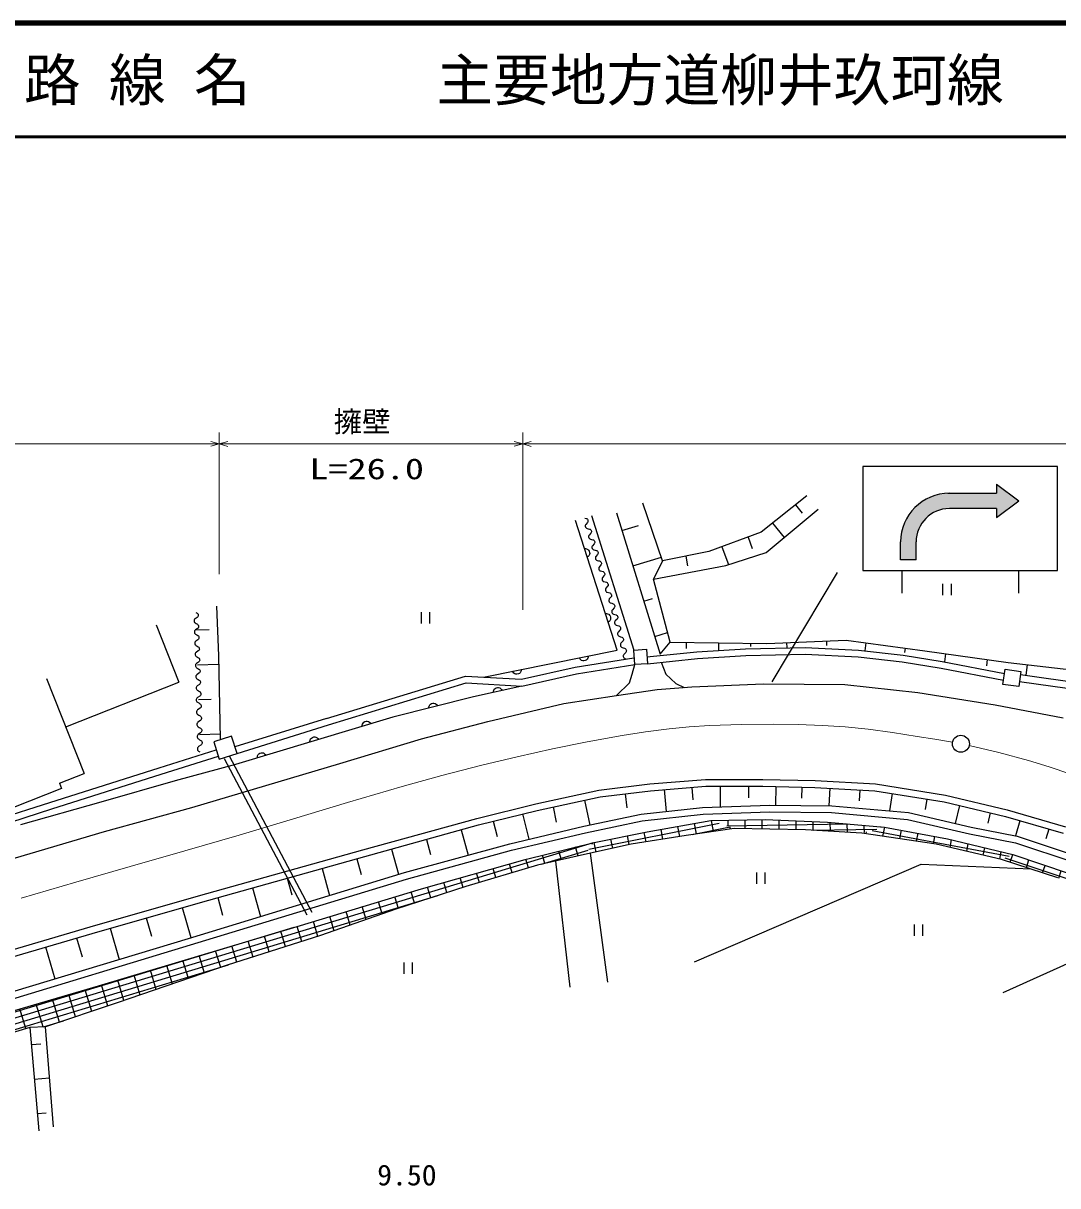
# Model space of a CAD drawing. Units: millimetres, scale not verified. Extents: x 40000 to 680000, y 20000 to 380000.
# Drawn here: x 180325 to 271496, y 277581 to 380000 of the extents above; entities that cross this region are included whole.
import ezdxf
from ezdxf.enums import TextEntityAlignment as Align

# ---------------------------------------------------------------- set-up
doc = ezdxf.new("R2010")
doc.units = ezdxf.units.MM
doc.header["$LTSCALE"] = 1000
doc.linetypes.add('CHAIN', pattern=[18.5, 12, -1.5, 3.5, -1.5])
for name, color, linetype, lineweight in [('M-BGD', 7, 'Continuous', 25), ('M-BMK', 2, 'CHAIN', 13), ('M-BMK-SRVR', 3, 'Continuous', 25), ('M-STR-HTXT', 7, 'Continuous', 13), ('M-STR-STRC', 7, 'Continuous', 25), ('M-TTL', 2, 'Continuous', 140), ('M-TTL-LINE', 7, 'Continuous', 50)]:
    doc.layers.add(name, color=color, linetype=linetype, lineweight=lineweight)
doc.layers.add('M-TTL-TXT', color=7, linetype='Continuous')
doc.styles.add('ＭＳ ゴシック', font='')
doc.styles.get('ＭＳ ゴシック').set_extended_font_data('MS Gothic')

msp = doc.modelspace()

# ---------------------------------------------------------------- hatches: boundary and pattern name
at = {"layer": 'M-BGD'}
h = msp.add_hatch(dxfattribs=at)
h.set_pattern_fill('USER', color=256, style=0, pattern_type=2)
h.set_pattern_definition([(11.219, (230641, 307834), (-97.279, 490.446), []), (101.22, (230641, 307834), (-2942.7, -583.7), []), (101.22, (232209, 307636), (-2942.7, -583.7), [])])
h.paths.add_polyline_path([(230641, 307834), (235305, 308759), (240936, 309762), (242986, 309068), (238745, 308451), (233888, 307680), (229802, 306755)])
h = msp.add_hatch(dxfattribs=at)
h.set_pattern_fill('USER', color=256, style=0, pattern_type=2)
h.set_pattern_definition([(0.924, (240936, 309762), (-8.063, 499.935), []), (90.924, (240936, 309762), (-2999.6, -48.4), []), (90.924, (242444, 309286), (-2999.6, -48.4), [])])
h.paths.add_polyline_path([(240936, 309762), (245716, 309839), (251190, 309607), (256242, 309183), (254242, 308644), (249269, 308952), (242986, 309068)])
h = msp.add_hatch(dxfattribs=at)
h.set_pattern_fill('USER', color=256, style=0, pattern_type=2)
h.set_pattern_definition([(349.3804, (256242, 309183), (92.144, 491.436), []), (79.38, (256242, 309183), (-2948.6, 552.9), []), (79.38, (257624, 308416), (-2948.6, 552.9), [])])
h.paths.add_polyline_path([(256242, 309183), (261793, 308143), (267537, 306755), (266539, 306331), (260795, 307680), (254242, 308644)])
h = msp.add_hatch(dxfattribs=at)
h.set_pattern_fill('USER', color=256, style=0, pattern_type=2)
h.set_pattern_definition([(16.8437, (204462, 300433), (-144.881, 478.5494), []), (106.844, (204462, 300433), (-2871.3, -869.29), []), (106.844, (206042, 300389), (-2871.3, -869.29), [])])
h.paths.add_polyline_path([(167570, 289517), (186952, 295195), (204462, 300433), (215412, 303748), (224550, 306331), (230641, 307834), (229802, 306755), (225639, 305830), (219317, 303941), (213149, 301936), (206519, 299623), (198308, 297002), (188593, 293687), (182296, 291585), (180911, 291537), (170229, 288283), (169728, 288958), (166061, 287878), (167733, 289061)])
h = msp.add_hatch(dxfattribs=at)
h.set_pattern_fill('USER', color=256, style=0, pattern_type=2)
h.set_pattern_definition([(341.5734, (267537, 306755), (158.045, 474.365), []), (71.573, (267537, 306755), (-2846.2, 948.3), []), (71.573, (268802, 305806), (-2846.2, 948.3), [])])
h.paths.add_polyline_path([(267537, 306755), (272512, 305097), (277484, 303093), (276215, 303054), (271512, 304712), (266539, 306331)])
at = {"layer": 'M-STR-STRC'}
msp.add_hatch(color=256, dxfattribs=at).paths.add_polyline_path([(259010, 332713), (259010, 334305), (259065, 334872), (259380, 335731), (259718, 336216), (260463, 336836), (261062, 337102), (261455, 337196), (261942, 337237), (266102, 337237), (266102, 336447), (268060, 337916), (266102, 339385), (266102, 338595), (261942, 338595), (260820, 338445), (259987, 338124), (259039, 337464), (258680, 337091), (258115, 336245), (257777, 335332), (257699, 334940), (257652, 334305), (257652, 332713)])

# ---------------------------------------------------------------- linework, layer by layer
at = {"layer": 'M-BGD'}
for p, q in [((249390, 338374), (245361, 335158)), ((236675, 332645), (234938, 337709)), ((245805, 333384), (250388, 337191)), ((248383, 337570), (248971, 336832)), ((232673, 324757), (228982, 336197)), ((230406, 336646), (234133, 324772)), ((232609, 336858), (236453, 324402)), ((246368, 335962), (247381, 334693)), ((233090, 335301), (234540, 335749)), ((245361, 335158), (240741, 333458)), ((244206, 334733), (244574, 333733)), ((234051, 332187), (236566, 332963)), ((240741, 333458), (236675, 332645)), ((238708, 333051), (238880, 332190)), ((241896, 333883), (242475, 332309)), ((242256, 332238), (245805, 333384)), ((236675, 332645), (235862, 331018)), ((235862, 331018), (242256, 332238)), ((237340, 325474), (235862, 331018)), ((261353, 330611), (261353, 329611)), ((262120, 329611), (262120, 330611)), ((235012, 329073), (235770, 329307)), ((197561, 324276), (197390, 328643)), ((215388, 328110), (215388, 327110)), ((216156, 327110), (216156, 328110)), ((192039, 326997), (194036, 321946)), ((195592, 326551), (196705, 326582)), ((235973, 325959), (237117, 326312)), ((220887, 322392), (232673, 324757)), ((234133, 324772), (235248, 324848)), ((234220, 323494), (234133, 324772)), ((235248, 324848), (235335, 323570)), ((236453, 324402), (237340, 325474)), ((237340, 325474), (245847, 325359)), ((238758, 325455), (238751, 324920)), ((239693, 324631), (243969, 324891)), ((241594, 325417), (241585, 324746)), ((243969, 324891), (249250, 325002)), ((244429, 325378), (244426, 325092)), ((245847, 325359), (252861, 325639)), ((247601, 325429), (247619, 324968)), ((249250, 325002), (253948, 324779)), ((251108, 325569), (251123, 325175)), ((252861, 325639), (259778, 324717)), ((253948, 324779), (257864, 324331)), ((254590, 325408), (254498, 324716)), ((258049, 324947), (257998, 324568)), ((259778, 324717), (267127, 323683)), ((197714, 316970), (197561, 324276)), ((228979, 323274), (234127, 324087)), ((235273, 324167), (239693, 324631)), ((235335, 323570), (239743, 324033)), ((236549, 323698), (236953, 322647)), ((239743, 324033), (243993, 324291)), ((243993, 324291), (249242, 324402)), ((249242, 324402), (253899, 324180)), ((253899, 324180), (257782, 323737)), ((257782, 323737), (261220, 323182)), ((257864, 324331), (261324, 323773)), ((261324, 323773), (266800, 322723)), ((261616, 324458), (261514, 323737)), ((265290, 323941), (265214, 323399)), ((267127, 323683), (273768, 322911)), ((195677, 323479), (197532, 323530)), ((224223, 322208), (228979, 323274)), ((224273, 321605), (229091, 322684)), ((229091, 322684), (234220, 323494)), ((233744, 321877), (234001, 322647)), ((234001, 322647), (234220, 323494)), ((235335, 323570), (234220, 323494)), ((236953, 322647), (237852, 321845)), ((261220, 323182), (266717, 322128)), ((266665, 321755), (266853, 323097)), ((266853, 323097), (268250, 322901)), ((268250, 322901), (268062, 321559)), ((268787, 323490), (268678, 322549)), ((182386, 322277), (185697, 313904)), ((184074, 318007), (194036, 321946)), ((207045, 318759), (219296, 322480)), ((207222, 318185), (219369, 321875)), ((219296, 322480), (224223, 322208)), ((219369, 321875), (224273, 321605)), ((224273, 321605), (219999, 320660)), ((232618, 320781), (233744, 321877)), ((237852, 321845), (238563, 321488)), ((239246, 321545), (245555, 321800)), ((245555, 321800), (252735, 321736)), ((252735, 321736), (259172, 321035)), ((268062, 321559), (266665, 321755)), ((268127, 322021), (283651, 319819)), ((268210, 322616), (283845, 320397)), ((219999, 320660), (212891, 318860)), ((227966, 320080), (232618, 320781)), ((232618, 320781), (236187, 321290)), ((236187, 321290), (239246, 321545)), ((259172, 321035), (265991, 319952)), ((195763, 320407), (196875, 320438)), ((221274, 318486), (227966, 320080)), ((265991, 319952), (271982, 318805)), ((207045, 318759), (198985, 316237)), ((212891, 318860), (199026, 314697)), ((199169, 315666), (207222, 318185)), ((215411, 316957), (221274, 318486)), ((195849, 317335), (197702, 317386)), ((198679, 317185), (197115, 316681)), ((197115, 316681), (197604, 315162)), ((199169, 315666), (198679, 317185)), ((208231, 314790), (215411, 316957)), ((192304, 314404), (197338, 315987)), ((197604, 315162), (199169, 315666)), ((198479, 315467), (205752, 301693)), ((192484, 313832), (197522, 315415)), ((199026, 314697), (193702, 313245)), ((195188, 310902), (208231, 314790)), ((198037, 315234), (205310, 301459)), ((182676, 311356), (192304, 314404)), ((182858, 310784), (192484, 313832)), ((183520, 313043), (185697, 313904)), ((183703, 312582), (176723, 309823)), ((183520, 313043), (183703, 312582)), ((193702, 313245), (187155, 311369)), ((225495, 311241), (231062, 312434)), ((231062, 312434), (235535, 312980)), ((231161, 311841), (235596, 312383)), ((235535, 312980), (240456, 313378)), ((235596, 312383), (240480, 312778)), ((236817, 312482), (236972, 310562)), ((239259, 312679), (239348, 311571)), ((240456, 313378), (245500, 313378)), ((240480, 312778), (245494, 312778)), ((241734, 312778), (241734, 310971)), ((244241, 312778), (244241, 311745)), ((245494, 312778), (250100, 312679)), ((245500, 313378), (250123, 313279)), ((246645, 312753), (246610, 311113)), ((248948, 312704), (248927, 311733)), ((250100, 312679), (255377, 312383)), ((250123, 313279), (255441, 312980)), ((251419, 312605), (251332, 311056)), ((254058, 312457), (254003, 311488)), ((255377, 312383), (261488, 311397)), ((255441, 312980), (261605, 311986)), ((170212, 307352), (182676, 311356)), ((187155, 311369), (180080, 309375)), ((225630, 310656), (231161, 311841)), ((229778, 311545), (230247, 309358)), ((233378, 312112), (233528, 310889)), ((256904, 312137), (256657, 310602)), ((259960, 311644), (259814, 310739)), ((261488, 311397), (266894, 310114)), ((261605, 311986), (267047, 310694)), ((170395, 306781), (182858, 310784)), ((187477, 308799), (195188, 310902)), ((220301, 309948), (225495, 311241)), ((220453, 309368), (225630, 310656)), ((224336, 310334), (224888, 308113)), ((227013, 310952), (227299, 309615)), ((234784, 310318), (240189, 310919)), ((240189, 310919), (246128, 311119)), ((240232, 310320), (246134, 310519)), ((246128, 311119), (251599, 311052)), ((246134, 310519), (251569, 310453)), ((251569, 310453), (258244, 309858)), ((251599, 311052), (258339, 310452)), ((258339, 310452), (263852, 309184)), ((262839, 311076), (262466, 309503)), ((265542, 310434), (265327, 309527)), ((267047, 310694), (272167, 309203)), ((210260, 307165), (220301, 309948)), ((210421, 306587), (220453, 309368)), ((221748, 309690), (222079, 308358)), ((229738, 309251), (234784, 310318)), ((229869, 308665), (234880, 309725)), ((234880, 309725), (240232, 310320)), ((235305, 308759), (240936, 309762)), ((240936, 309762), (245716, 309839)), ((245716, 309839), (251190, 309607)), ((251190, 309607), (256242, 309183)), ((258244, 309858), (263727, 308597)), ((266894, 310114), (271967, 308636)), ((268162, 309744), (267774, 308412)), ((176324, 305486), (187477, 308799)), ((218921, 308941), (219540, 306716)), ((223199, 307716), (229738, 309251)), ((223347, 307135), (229869, 308665)), ((230641, 307834), (235305, 308759)), ((238745, 308451), (233888, 307680)), ((242986, 309068), (238745, 308451)), ((249269, 308952), (242986, 309068)), ((254242, 308644), (249269, 308952)), ((260795, 307680), (254242, 308644)), ((256242, 309183), (261793, 308143)), ((263727, 308597), (267769, 307802)), ((263852, 309184), (267922, 308383)), ((267922, 308383), (273127, 306649)), ((270699, 309005), (270452, 308159)), ((213924, 305181), (223199, 307716)), ((215856, 308088), (216226, 306762)), ((224550, 306331), (230641, 307834)), ((233888, 307680), (229802, 306755)), ((266539, 306331), (260795, 307680)), ((261793, 308143), (267537, 306755)), ((267769, 307802), (272923, 306084)), ((195772, 303120), (210260, 307165)), ((195935, 302543), (210421, 306587)), ((209727, 306382), (210109, 305009)), ((212791, 307235), (213407, 305023)), ((214091, 304604), (223347, 307135)), ((215412, 303748), (224550, 306331)), ((229802, 306755), (225639, 305830)), ((230300, 306868), (231818, 295508)), ((271512, 304712), (266539, 306331)), ((267537, 306755), (272512, 305097)), ((206662, 305529), (207320, 303165)), ((225639, 305830), (219317, 303941)), ((228512, 295083), (227251, 306188)), ((239469, 297303), (259447, 305899)), ((259447, 305899), (269127, 305488)), ((194899, 299375), (213924, 305181)), ((195075, 298801), (214091, 304604)), ((203597, 304676), (204004, 303212)), ((244955, 305180), (244955, 304180)), ((245722, 304180), (245722, 305180)), ((200532, 303822), (201232, 301308)), ((204462, 300433), (215412, 303748)), ((219317, 303941), (213149, 301936)), ((186228, 300386), (195772, 303120)), ((186396, 299810), (195935, 302543)), ((197467, 302969), (197900, 301415)), ((191165, 301176), (191629, 299558)), ((194345, 302087), (195104, 299438)), ((213149, 301936), (206519, 299623)), ((175070, 297106), (186228, 300386)), ((186952, 295195), (204462, 300433)), ((187985, 300266), (188772, 297520)), ((258851, 300595), (258851, 299595)), ((259619, 299595), (259619, 300595)), ((266695, 294611), (280634, 300916)), ((167057, 290945), (194899, 299375)), ((175237, 296530), (186396, 299810)), ((185030, 299414), (185515, 297744)), ((206519, 299623), (198308, 297002)), ((167231, 290371), (195075, 298801)), ((182299, 298621), (183115, 295807)), ((213859, 297259), (213859, 296259)), ((214627, 296259), (214627, 297259)), ((198308, 297002), (188593, 293687)), ((167570, 289517), (186952, 295195)), ((188593, 293687), (182296, 291585)), ((180911, 291537), (170229, 288283)), ((182296, 291585), (180911, 291537)), ((180911, 291537), (181689, 282417)), ((182986, 282775), (182296, 291585)), ((181041, 290017), (181862, 290087)), ((181300, 286977), (182648, 287092)), ((181559, 283937), (182355, 284005))]:
    msp.add_line(p, q, dxfattribs=at)
for points in [[(229826, 336408), (229938, 336379), (229992, 336355), (230041, 336316), (230076, 336260), (230095, 336202), (230095, 336142), (230081, 336081), (230049, 336027), (229899, 335850), (229872, 335796), (229854, 335746), (229855, 335679), (229875, 335613), (229910, 335560), (229960, 335524), (230010, 335498), (230122, 335469)], [(230122, 335469), (230235, 335440), (230289, 335416), (230337, 335377), (230373, 335321), (230391, 335262), (230392, 335203), (230378, 335142), (230346, 335088), (230195, 334911), (230169, 334856), (230151, 334807), (230151, 334740), (230172, 334674), (230207, 334621), (230257, 334585), (230306, 334559), (230419, 334530)], [(230419, 334530), (230531, 334501), (230585, 334477), (230634, 334438), (230669, 334382), (230688, 334323), (230689, 334264), (230674, 334203), (230642, 334149), (230492, 333972), (230465, 333917), (230447, 333868), (230448, 333801), (230468, 333735), (230503, 333682), (230553, 333646), (230603, 333620), (230715, 333591)], [(229782, 333718), (229879, 333716), (229968, 333694), (230075, 333649), (230148, 333580), (230204, 333499), (230242, 333381), (230244, 333283), (230225, 333184), (230165, 333083), (230106, 333013), (230027, 332957)], [(230715, 333591), (230828, 333562), (230882, 333538), (230930, 333499), (230966, 333443), (230985, 333384), (230985, 333325), (230971, 333264), (230939, 333210), (230788, 333033), (230762, 332978), (230744, 332929), (230744, 332862), (230765, 332796), (230800, 332742), (230850, 332707), (230899, 332681), (231012, 332652)], [(231012, 332652), (231124, 332623), (231178, 332599), (231227, 332560), (231263, 332504), (231281, 332445), (231282, 332386), (231268, 332325), (231236, 332271), (231085, 332094), (231058, 332039), (231040, 331990), (231041, 331923), (231062, 331857), (231097, 331803), (231147, 331767), (231196, 331742), (231308, 331713)], [(231308, 331713), (231421, 331684), (231475, 331659), (231523, 331621), (231559, 331565), (231578, 331506), (231578, 331447), (231564, 331386), (231532, 331332), (231381, 331155), (231355, 331100), (231337, 331050), (231337, 330983), (231358, 330918), (231393, 330864), (231443, 330828), (231493, 330803), (231605, 330774)], [(231605, 330774), (231717, 330745), (231772, 330720), (231820, 330681), (231856, 330626), (231874, 330567), (231875, 330508), (231861, 330446), (231829, 330392), (231678, 330216), (231651, 330161), (231633, 330111), (231634, 330044), (231655, 329979), (231690, 329925), (231740, 329889), (231789, 329864), (231902, 329834)], [(231902, 329834), (232014, 329805), (232068, 329781), (232117, 329742), (232152, 329686), (232171, 329628), (232171, 329569), (232157, 329507), (232125, 329453), (231974, 329277), (231948, 329222), (231930, 329172), (231930, 329105), (231951, 329039), (231986, 328986), (232036, 328950), (232086, 328924), (232198, 328895)], [(232198, 328895), (232312, 328859), (232366, 328832), (232414, 328789), (232447, 328730), (232463, 328668), (232461, 328608), (232443, 328545), (232407, 328492), (232242, 328318), (232212, 328264), (232191, 328214), (232188, 328145), (232206, 328076), (232239, 328019), (232288, 327980), (232337, 327951), (232451, 327915)], [(195549, 328087), (195649, 328028), (195695, 327990), (195731, 327940), (195750, 327876), (195752, 327815), (195737, 327757), (195706, 327702), (195661, 327659), (195468, 327530), (195427, 327484), (195396, 327441), (195379, 327377), (195381, 327308), (195400, 327247), (195439, 327199), (195479, 327161), (195579, 327102)], [(231627, 327998), (231725, 327995), (231814, 327974), (231921, 327928), (231993, 327859), (232049, 327778), (232087, 327660), (232089, 327562), (232070, 327464), (232011, 327363), (231951, 327293), (231873, 327236)], [(232451, 327915), (232565, 327879), (232619, 327851), (232667, 327808), (232701, 327749), (232716, 327688), (232714, 327627), (232696, 327565), (232660, 327511), (232495, 327338), (232465, 327283), (232444, 327233), (232441, 327164), (232459, 327096), (232492, 327039), (232541, 326999), (232590, 326970), (232704, 326934)], [(195579, 327102), (195680, 327044), (195725, 327006), (195761, 326955), (195781, 326891), (195783, 326830), (195767, 326773), (195737, 326718), (195691, 326674), (195498, 326545), (195458, 326499), (195427, 326457), (195409, 326392), (195411, 326323), (195431, 326262), (195469, 326214), (195510, 326176), (195610, 326117)], [(232704, 326934), (232818, 326898), (232872, 326870), (232920, 326828), (232954, 326768), (232969, 326707), (232967, 326646), (232949, 326584), (232913, 326530), (232749, 326357), (232718, 326302), (232697, 326252), (232694, 326184), (232712, 326115), (232745, 326058), (232794, 326019), (232843, 325989), (232957, 325953)], [(195610, 326117), (195710, 326059), (195756, 326021), (195792, 325970), (195811, 325907), (195813, 325845), (195798, 325788), (195767, 325733), (195722, 325690), (195529, 325560), (195488, 325515), (195458, 325472), (195440, 325407), (195442, 325338), (195461, 325277), (195500, 325229), (195540, 325191), (195641, 325133)], [(232957, 325953), (233071, 325917), (233125, 325890), (233173, 325847), (233207, 325788), (233222, 325726), (233220, 325666), (233202, 325603), (233166, 325550), (233002, 325377), (232971, 325322), (232950, 325272), (232947, 325203), (232965, 325134), (232998, 325077), (233047, 325038), (233096, 325009), (233210, 324973)], [(195641, 325133), (195741, 325074), (195787, 325036), (195823, 324985), (195842, 324922), (195844, 324860), (195828, 324803), (195798, 324748), (195752, 324705), (195559, 324576), (195519, 324530), (195488, 324487), (195470, 324422), (195473, 324354), (195492, 324293), (195530, 324244), (195571, 324206), (195671, 324148)], [(233210, 324973), (233324, 324937), (233378, 324909), (233426, 324866), (233460, 324807), (233476, 324746), (233473, 324685), (233455, 324623), (233419, 324569), (233255, 324396), (233224, 324341), (233203, 324291), (233200, 324222), (233218, 324154), (233251, 324097), (233300, 324057), (233350, 324028), (233463, 323992)], [(195671, 324148), (195772, 324089), (195817, 324051), (195853, 324001), (195872, 323937), (195874, 323876), (195859, 323818), (195829, 323763), (195783, 323720), (195590, 323591), (195549, 323545), (195519, 323502), (195501, 323438), (195503, 323369), (195522, 323308), (195561, 323260), (195601, 323222), (195702, 323163)], [(230118, 324244), (230105, 324148), (230073, 324062), (230016, 323961), (229939, 323896), (229853, 323850), (229731, 323826), (229633, 323835), (229538, 323865), (229444, 323936), (229381, 324003), (229334, 324087)], [(195702, 323163), (195802, 323105), (195848, 323067), (195884, 323016), (195903, 322952), (195905, 322891), (195889, 322834), (195859, 322779), (195814, 322735), (195621, 322606), (195580, 322560), (195549, 322518), (195532, 322453), (195534, 322384), (195553, 322323), (195591, 322275), (195632, 322237), (195732, 322178)], [(224225, 323062), (224212, 322965), (224180, 322879), (224123, 322778), (224046, 322714), (223960, 322668), (223838, 322644), (223740, 322653), (223645, 322682), (223551, 322753), (223488, 322820), (223441, 322905)], [(195732, 322178), (195833, 322120), (195878, 322082), (195914, 322031), (195934, 321968), (195935, 321906), (195920, 321849), (195890, 321794), (195844, 321751), (195651, 321621), (195611, 321576), (195580, 321533), (195562, 321468), (195564, 321399), (195583, 321338), (195622, 321290), (195663, 321252), (195763, 321194)], [(195763, 321194), (195872, 321129), (195922, 321087), (195961, 321031), (195982, 320961), (195983, 320894), (195966, 320831), (195932, 320771), (195882, 320724), (195669, 320584), (195625, 320534), (195591, 320488), (195571, 320417), (195573, 320342), (195593, 320275), (195635, 320222), (195679, 320179), (195789, 320115)], [(221746, 321046), (221757, 321143), (221787, 321229), (221842, 321332), (221918, 321397), (222004, 321445), (222125, 321472), (222223, 321465), (222319, 321437), (222414, 321368), (222478, 321302), (222527, 321219)], [(195789, 320115), (195898, 320050), (195948, 320008), (195987, 319952), (196007, 319882), (196009, 319815), (195992, 319752), (195958, 319692), (195908, 319645), (195695, 319505), (195650, 319455), (195617, 319409), (195597, 319338), (195598, 319263), (195619, 319196), (195661, 319143), (195705, 319101), (195814, 319036)], [(216057, 319662), (216066, 319759), (216093, 319846), (216145, 319950), (216219, 320018), (216303, 320069), (216423, 320099), (216521, 320095), (216618, 320070), (216715, 320004), (216781, 319940), (216833, 319858)], [(195814, 319036), (195924, 318971), (195973, 318929), (196013, 318873), (196033, 318803), (196035, 318736), (196017, 318673), (195984, 318613), (195933, 318566), (195721, 318426), (195676, 318377), (195642, 318330), (195622, 318259), (195624, 318184), (195645, 318117), (195686, 318064), (195731, 318022), (195840, 317957)], [(195840, 317957), (195950, 317892), (195999, 317850), (196038, 317794), (196059, 317724), (196060, 317657), (196043, 317594), (196009, 317534), (195959, 317487), (195747, 317347), (195702, 317298), (195668, 317251), (195648, 317180), (195650, 317105), (195670, 317038), (195712, 316985), (195756, 316943), (195866, 316878)], [(210197, 318051), (210201, 318149), (210225, 318237), (210272, 318343), (210342, 318415), (210424, 318469), (210543, 318504), (210641, 318504), (210739, 318484), (210839, 318422), (210908, 318361), (210963, 318282)], [(195866, 316878), (195975, 316813), (196025, 316771), (196064, 316715), (196084, 316645), (196086, 316578), (196069, 316516), (196035, 316455), (195985, 316408), (195772, 316268), (195728, 316219), (195694, 316172), (195674, 316101), (195676, 316026), (195696, 315959), (195738, 315906), (195782, 315864), (195891, 315799)], [(205575, 316664), (205579, 316761), (205603, 316850), (205650, 316956), (205721, 317027), (205803, 317081), (205922, 317117), (206020, 317117), (206118, 317096), (206218, 317034), (206286, 316973), (206341, 316894)], [(200953, 315276), (200958, 315374), (200981, 315462), (201029, 315568), (201099, 315639), (201181, 315693), (201300, 315729), (201398, 315729), (201496, 315709), (201596, 315647), (201664, 315586), (201720, 315506)]]:
    msp.add_lwpolyline(points, dxfattribs=at)
at = {"layer": 'M-BMK'}
for points in [[(180152, 302930), (184952, 304326), (189748, 305705), (194553, 307085), (199343, 308480), (204133, 309909), (208909, 311346), (213705, 312750), (217214, 313715), (220748, 314625), (223859, 315376), (226980, 316069), (230036, 316691), (233114, 317256), (235167, 317582), (237237, 317849), (239017, 318015), (240801, 318120), (243637, 318214), (246484, 318248), (248622, 318224), (250759, 318140), (252773, 318003), (254782, 317807), (256941, 317521), (259101, 317174), (260657, 316913), (262221, 316656)], [(263696, 316381), (266315, 315740), (268929, 315038), (270744, 314482), (272552, 313866)]]:
    msp.add_lwpolyline(points, dxfattribs=at)
at = {"layer": 'M-BMK-SRVR'}
msp.add_circle((262960, 316525), 746, dxfattribs=at)
at = {"layer": 'M-STR-HTXT'}
for p, q in [((197599, 343940), (197599, 331457)), ((224340, 343940), (224340, 328325)), ((83775, 342940), (197599, 342940)), ((197599, 342940), (224340, 342940)), ((224340, 342940), (335323, 342940))]:
    msp.add_line(p, q, dxfattribs=at)
for points in [[(196849, 343156), (197599, 342940), (196849, 342726)], [(198349, 342724), (197599, 342940), (198349, 343154)], [(223590, 343156), (224340, 342940), (223590, 342726)], [(225090, 342724), (224340, 342940), (225090, 343154)]]:
    msp.add_lwpolyline(points, dxfattribs=at)
at = {"layer": 'M-STR-STRC'}
for p, q in [((271481, 340951), (254321, 340951)), ((254321, 340951), (254321, 331799)), ((271481, 331799), (271481, 340951)), ((266102, 339385), (268060, 337916)), ((266102, 339385), (266102, 338595)), ((261816, 338595), (266102, 338595)), ((266102, 337237), (261942, 337237)), ((266102, 336447), (268060, 337916)), ((266102, 337237), (266102, 336447)), ((257652, 332713), (257652, 334305)), ((259010, 332713), (259010, 334305)), ((259010, 332713), (257652, 332713)), ((246324, 321989), (252099, 331615)), ((254321, 331799), (271481, 331799)), ((257753, 331799), (257753, 329780)), ((268049, 331799), (268049, 329780))]:
    msp.add_line(p, q, dxfattribs=at)
for radius in [4290, 2932]:
    msp.add_arc((261942, 334305), radius, 90, 180, dxfattribs=at)
at = {"layer": 'M-TTL'}
msp.add_line((680000, 380000), (40000, 380000), dxfattribs=at)
at = {"layer": 'M-TTL-LINE'}
msp.add_line((40000, 370000), (680000, 370000), dxfattribs=at)

# ---------------------------------------------------------------- texts
at = {"layer": 'M-BGD', "style": 'ＭＳ ゴシック', "width": 1.05}
msp.add_text('9.50', height=1833, dxfattribs=at).set_placement((211518, 277061), align=Align.BOTTOM_LEFT)
at = {"layer": 'M-STR-HTXT', "style": 'ＭＳ ゴシック'}
msp.add_text('擁壁', height=1833, dxfattribs=at).set_placement((207692, 343440), align=Align.BOTTOM_LEFT)
at = {"layer": 'M-STR-HTXT', "style": 'ＭＳ ゴシック', "width": 1.35}
msp.add_text('L=26.0', height=1833, dxfattribs=at).set_placement((205540, 339277), align=Align.BOTTOM_LEFT)
at = {"layer": 'M-TTL-TXT', "style": 'ＭＳ ゴシック'}
for s, p in [('路 線 名', (180380, 375000)), ('主要地方道柳井玖珂線', (216734, 375000))]:
    msp.add_text(s, height=3666, dxfattribs=at).set_placement(p, align=Align.MIDDLE_LEFT)

doc.saveas('drawing.dxf')
